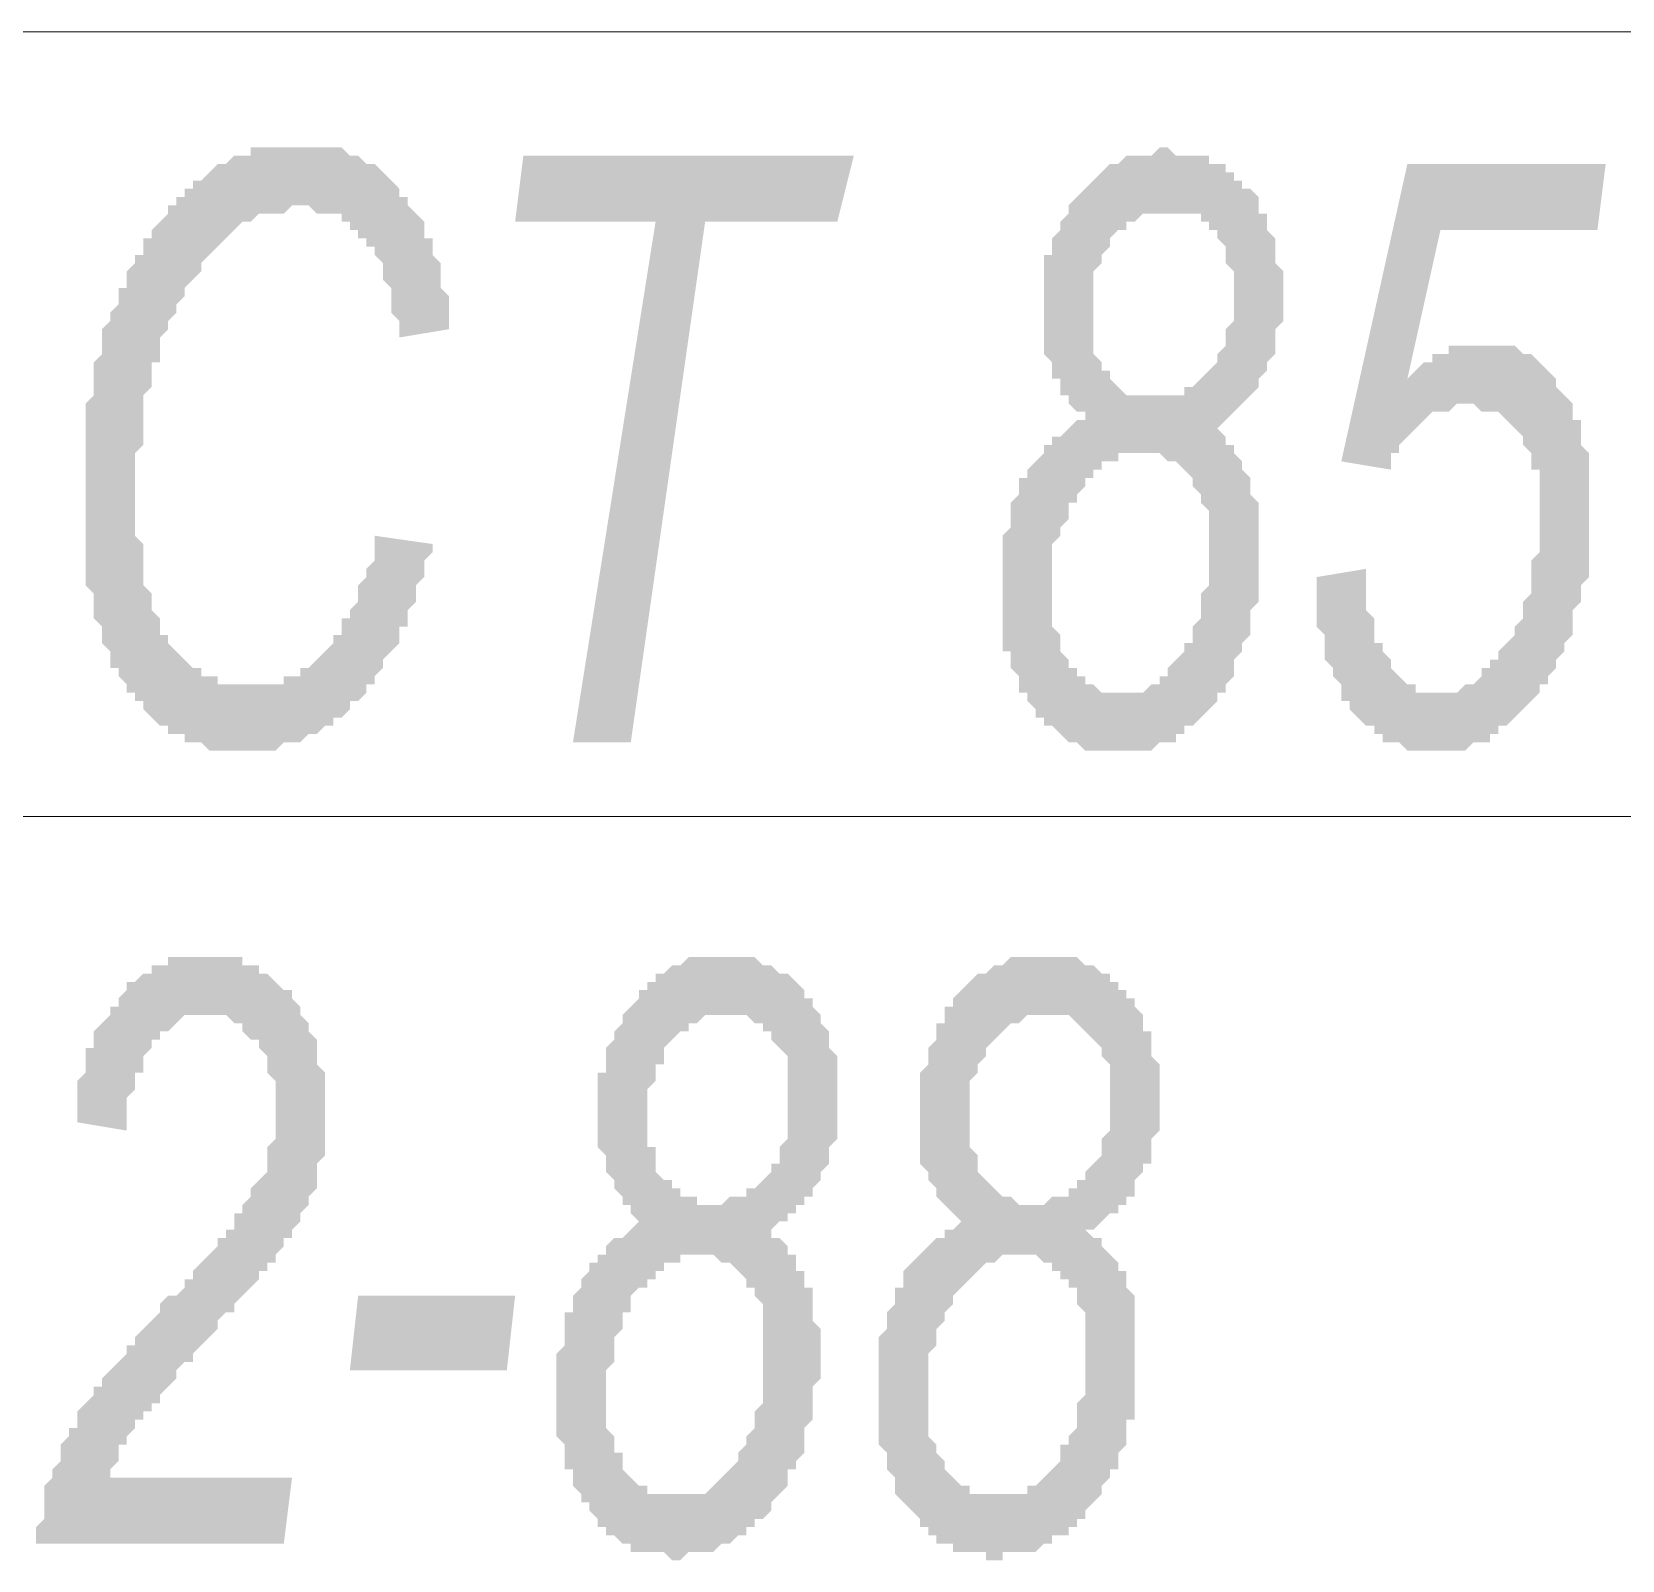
# Model space of a CAD drawing. Header units: millimetres. Extents: x 1372 to 666090, y 1285 to 31551.
# Drawn here: x 630213 to 631016, y 25130 to 25902 of the extents above; entities that cross this region are included whole.
import ezdxf

# ---------------------------------------------------------------- set-up
doc = ezdxf.new("R2010")
doc.units = ezdxf.units.MM
doc.layers.add('PDF _0', color=7, linetype='Continuous')
doc.layers.add('PDF _75-АЗ Штамп', color=7, linetype='Continuous')

msp = doc.modelspace()

# ---------------------------------------------------------------- hatches: boundary and pattern name
at = {"layer": 'PDF _75-АЗ Штамп', "transparency": 33554559}
for points in [[(630386.07, 25647.45), (630415.27, 25643.28), (630415.27, 25639.1), (630411.1, 25634.93), (630411.1, 25630.76), (630411.1, 25626.59), (630406.93, 25622.42), (630406.93, 25618.25), (630406.93, 25614.08), (630402.75, 25609.9), (630402.75, 25605.73), (630402.75, 25601.56), (630398.58, 25601.56), (630398.58, 25597.39), (630398.58, 25593.22), (630394.41, 25589.05), (630394.41, 25589.05), (630390.24, 25584.88), (630390.24, 25580.7), (630386.07, 25576.53), (630386.07, 25576.53), (630386.07, 25572.36), (630381.9, 25572.36), (630381.9, 25568.19), (630377.73, 25564.02), (630377.73, 25564.02), (630373.55, 25564.02), (630373.55, 25559.85), (630369.38, 25555.68), (630365.21, 25555.68), (630365.21, 25551.5), (630361.04, 25551.5), (630361.04, 25551.5), (630356.87, 25547.33), (630352.7, 25547.33), (630352.7, 25547.33), (630348.53, 25543.16), (630344.35, 25543.16), (630344.35, 25543.16), (630340.18, 25543.16), (630336.01, 25538.99), (630336.01, 25538.99), (630331.84, 25538.99), (630327.67, 25538.99), (630327.67, 25538.99), (630323.5, 25538.99), (630319.33, 25538.99), (630319.33, 25538.99), (630319.33, 25538.99), (630315.16, 25538.99), (630310.98, 25538.99), (630306.81, 25538.99), (630306.81, 25538.99), (630302.64, 25538.99), (630298.47, 25543.16), (630298.47, 25543.16), (630294.3, 25543.16), (630290.13, 25543.16), (630290.13, 25547.33), (630285.96, 25547.33), (630281.78, 25547.33), (630281.78, 25551.5), (630277.61, 25551.5), (630277.61, 25551.5), (630273.44, 25555.68), (630273.44, 25555.68), (630269.27, 25559.85), (630269.27, 25564.02), (630265.1, 25564.02), (630265.1, 25568.19), (630260.93, 25568.19), (630260.93, 25572.36), (630260.93, 25572.36), (630256.76, 25576.53), (630256.76, 25580.7), (630252.58, 25580.7), (630252.58, 25584.88), (630252.58, 25589.05), (630248.41, 25593.22), (630248.41, 25593.22), (630248.41, 25597.39), (630248.41, 25601.56), (630244.24, 25605.73), (630244.24, 25609.9), (630244.24, 25614.08), (630244.24, 25618.25), (630240.07, 25622.42), (630240.07, 25622.42), (630240.07, 25626.59), (630240.07, 25630.76), (630240.07, 25634.93), (630240.07, 25639.1), (630240.07, 25647.45), (630240.07, 25651.62), (630240.07, 25655.79), (630240.07, 25659.96), (630240.07, 25664.13), (630240.07, 25664.13), (630240.07, 25668.3), (630240.07, 25676.65), (630240.07, 25680.82), (630240.07, 25684.99), (630240.07, 25689.16), (630240.07, 25693.33), (630240.07, 25697.5), (630240.07, 25701.67), (630240.07, 25705.85), (630240.07, 25710.02), (630240.07, 25714.19), (630244.24, 25718.36), (630244.24, 25722.53), (630244.24, 25722.53), (630244.24, 25726.7), (630244.24, 25730.87), (630244.24, 25735.05), (630248.41, 25739.22), (630248.41, 25743.39), (630248.41, 25747.56), (630248.41, 25751.73), (630252.58, 25755.9), (630252.58, 25755.9), (630252.58, 25760.07), (630256.76, 25764.25), (630256.76, 25768.42), (630256.76, 25772.59), (630260.93, 25772.59), (630260.93, 25776.76), (630260.93, 25780.93), (630265.1, 25785.1), (630265.1, 25789.27), (630269.27, 25789.27), (630269.27, 25793.45), (630269.27, 25797.62), (630273.44, 25797.62), (630273.44, 25801.79), (630277.61, 25805.96), (630277.61, 25805.96), (630281.78, 25810.13), (630281.78, 25814.3), (630285.96, 25814.3), (630285.96, 25818.47), (630290.13, 25818.47), (630290.13, 25822.64), (630294.3, 25822.64), (630294.3, 25826.82), (630298.47, 25826.82), (630302.64, 25830.99), (630302.64, 25830.99), (630306.81, 25835.16), (630306.81, 25835.16), (630310.98, 25835.16), (630315.16, 25839.33), (630315.16, 25839.33), (630319.33, 25839.33), (630323.5, 25839.33), (630323.5, 25843.5), (630327.67, 25843.5), (630331.84, 25843.5), (630331.84, 25843.5), (630336.01, 25843.5), (630340.18, 25843.5), (630340.18, 25843.5), (630344.35, 25843.5), (630348.53, 25843.5), (630348.53, 25843.5), (630352.7, 25843.5), (630356.87, 25843.5), (630361.04, 25843.5), (630361.04, 25843.5), (630365.21, 25843.5), (630369.38, 25843.5), (630369.38, 25843.5), (630373.55, 25839.33), (630377.73, 25839.33), (630377.73, 25839.33), (630381.9, 25835.16), (630386.07, 25835.16), (630386.07, 25835.16), (630390.24, 25830.99), (630390.24, 25830.99), (630394.41, 25826.82), (630394.41, 25826.82), (630398.58, 25822.64), (630398.58, 25822.64), (630398.58, 25818.47), (630402.75, 25818.47), (630402.75, 25814.3), (630406.93, 25810.13), (630406.93, 25810.13), (630411.1, 25805.96), (630411.1, 25801.79), (630411.1, 25797.62), (630415.27, 25797.62), (630415.27, 25793.45), (630415.27, 25789.27), (630419.44, 25785.1), (630419.44, 25780.93), (630419.44, 25776.76), (630419.44, 25772.59), (630423.61, 25768.42), (630423.61, 25764.25), (630423.61, 25760.07), (630423.61, 25755.9), (630423.61, 25751.73), (630423.61, 25751.73), (630398.58, 25747.56), (630398.58, 25751.73), (630398.58, 25755.9), (630394.41, 25760.07), (630394.41, 25764.25), (630394.41, 25768.42), (630394.41, 25772.59), (630390.24, 25776.76), (630390.24, 25780.93), (630390.24, 25785.1), (630386.07, 25789.27), (630386.07, 25789.27), (630386.07, 25793.45), (630381.9, 25793.45), (630381.9, 25797.62), (630377.73, 25797.62), (630377.73, 25801.79), (630373.55, 25801.79), (630373.55, 25805.96), (630369.38, 25805.96), (630369.38, 25810.13), (630365.21, 25810.13), (630361.04, 25810.13), (630361.04, 25810.13), (630356.87, 25810.13), (630352.7, 25814.3), (630348.53, 25814.3), (630348.53, 25814.3), (630344.35, 25814.3), (630344.35, 25814.3), (630340.18, 25810.13), (630336.01, 25810.13), (630336.01, 25810.13), (630331.84, 25810.13), (630327.67, 25810.13), (630327.67, 25810.13), (630323.5, 25805.96), (630319.33, 25805.96), (630319.33, 25805.96), (630315.16, 25801.79), (630315.16, 25801.79), (630310.98, 25797.62), (630310.98, 25797.62), (630306.81, 25793.45), (630306.81, 25793.45), (630302.64, 25789.27), (630302.64, 25789.27), (630298.47, 25785.1), (630298.47, 25780.93), (630294.3, 25776.76), (630294.3, 25776.76), (630290.13, 25772.59), (630290.13, 25768.42), (630285.96, 25764.25), (630285.96, 25764.25), (630285.96, 25760.07), (630281.78, 25755.9), (630281.78, 25755.9), (630281.78, 25751.73), (630277.61, 25747.56), (630277.61, 25743.39), (630277.61, 25739.22), (630277.61, 25735.05), (630273.44, 25735.05), (630273.44, 25730.87), (630273.44, 25726.7), (630273.44, 25722.53), (630269.27, 25718.36), (630269.27, 25714.19), (630269.27, 25710.02), (630269.27, 25705.85), (630269.27, 25701.67), (630269.27, 25697.5), (630269.27, 25693.33), (630265.1, 25689.16), (630265.1, 25684.99), (630265.1, 25680.82), (630265.1, 25676.65), (630265.1, 25672.47), (630265.1, 25668.3), (630265.1, 25664.13), (630265.1, 25659.96), (630265.1, 25655.79), (630265.1, 25651.62), (630265.1, 25647.45), (630269.27, 25643.28), (630269.27, 25639.1), (630269.27, 25634.93), (630269.27, 25630.76), (630269.27, 25626.59), (630269.27, 25622.42), (630273.44, 25618.25), (630273.44, 25614.08), (630273.44, 25609.9), (630273.44, 25609.9), (630277.61, 25605.73), (630277.61, 25601.56), (630277.61, 25597.39), (630281.78, 25597.39), (630281.78, 25593.22), (630281.78, 25593.22), (630285.96, 25589.05), (630285.96, 25589.05), (630290.13, 25584.88), (630294.3, 25580.7), (630294.3, 25580.7), (630298.47, 25580.7), (630298.47, 25576.53), (630302.64, 25576.53), (630306.81, 25576.53), (630306.81, 25572.36), (630310.98, 25572.36), (630315.16, 25572.36), (630315.16, 25572.36), (630319.33, 25572.36), (630323.5, 25572.36), (630323.5, 25572.36), (630327.67, 25572.36), (630327.67, 25572.36), (630331.84, 25572.36), (630336.01, 25572.36), (630336.01, 25572.36), (630340.18, 25572.36), (630340.18, 25576.53), (630344.35, 25576.53), (630348.53, 25576.53), (630348.53, 25580.7), (630352.7, 25580.7), (630356.87, 25584.88), (630356.87, 25584.88), (630361.04, 25589.05), (630361.04, 25589.05), (630365.21, 25593.22), (630365.21, 25597.39), (630369.38, 25597.39), (630369.38, 25601.56), (630369.38, 25605.73), (630373.55, 25605.73), (630373.55, 25609.9), (630377.73, 25614.08), (630377.73, 25618.25), (630377.73, 25622.42), (630381.9, 25626.59), (630381.9, 25626.59), (630381.9, 25630.76), (630386.07, 25634.93), (630386.07, 25639.1), (630386.07, 25643.28), (630386.07, 25647.45)], [(630486.18, 25543.16), (630527.9, 25805.96), (630456.98, 25805.96), (630461.15, 25839.33), (630628.01, 25839.33), (630619.67, 25805.96), (630552.92, 25805.96), (630515.38, 25543.16)], [(630861.61, 25626.59), (630886.64, 25630.76), (630886.64, 25626.59), (630886.64, 25622.42), (630886.64, 25622.42), (630886.64, 25618.25), (630886.64, 25614.08), (630886.64, 25609.9), (630890.81, 25605.73), (630890.81, 25601.56), (630890.81, 25597.39), (630890.81, 25593.22), (630894.98, 25593.22), (630894.98, 25589.05), (630899.15, 25584.88), (630899.15, 25580.7), (630899.15, 25580.7), (630903.32, 25576.53), (630903.32, 25576.53), (630907.49, 25572.36), (630911.66, 25572.36), (630911.66, 25568.19), (630915.84, 25568.19), (630920.01, 25568.19), (630920.01, 25568.19), (630924.18, 25568.19), (630924.18, 25568.19), (630928.35, 25568.19), (630932.52, 25568.19), (630932.52, 25568.19), (630936.69, 25572.36), (630936.69, 25572.36), (630940.86, 25572.36), (630945.04, 25576.53), (630945.04, 25580.7), (630945.04, 25580.7), (630949.21, 25580.7), (630949.21, 25584.88), (630953.38, 25584.88), (630953.38, 25589.05), (630957.55, 25593.22), (630957.55, 25593.22), (630961.72, 25597.39), (630961.72, 25601.56), (630965.89, 25605.73), (630965.89, 25609.9), (630965.89, 25614.08), (630965.89, 25614.08), (630970.06, 25618.25), (630970.06, 25622.42), (630970.06, 25626.59), (630970.06, 25630.76), (630970.06, 25634.93), (630974.24, 25639.1), (630974.24, 25639.1), (630974.24, 25643.28), (630974.24, 25647.45), (630974.24, 25651.62), (630974.24, 25655.79), (630974.24, 25659.96), (630974.24, 25664.13), (630974.24, 25668.3), (630974.24, 25672.47), (630974.24, 25676.65), (630974.24, 25680.82), (630970.06, 25680.82), (630970.06, 25684.99), (630970.06, 25689.16), (630965.89, 25693.33), (630965.89, 25697.5), (630965.89, 25697.5), (630961.72, 25701.67), (630961.72, 25701.67), (630957.55, 25705.85), (630957.55, 25705.85), (630953.38, 25710.02), (630949.21, 25710.02), (630949.21, 25710.02), (630945.04, 25710.02), (630940.86, 25714.19), (630940.86, 25714.19), (630936.69, 25714.19), (630932.52, 25714.19), (630932.52, 25714.19), (630928.35, 25710.02), (630924.18, 25710.02), (630924.18, 25710.02), (630920.01, 25710.02), (630915.84, 25705.85), (630915.84, 25705.85), (630911.66, 25701.67), (630911.66, 25701.67), (630907.49, 25697.5), (630907.49, 25697.5), (630903.32, 25693.33), (630903.32, 25689.16), (630899.15, 25689.16), (630899.15, 25684.99), (630899.15, 25680.82), (630874.12, 25684.99), (630907.49, 25835.16), (631007.61, 25835.16), (631003.43, 25801.79), (630924.18, 25801.79), (630907.49, 25726.7), (630911.66, 25730.87), (630911.66, 25730.87), (630915.84, 25735.05), (630920.01, 25735.05), (630920.01, 25739.22), (630924.18, 25739.22), (630924.18, 25739.22), (630928.35, 25739.22), (630928.35, 25743.39), (630932.52, 25743.39), (630936.69, 25743.39), (630936.69, 25743.39), (630940.86, 25743.39), (630945.04, 25743.39), (630945.04, 25743.39), (630949.21, 25743.39), (630953.38, 25743.39), (630953.38, 25743.39), (630957.55, 25743.39), (630961.72, 25743.39), (630961.72, 25743.39), (630965.89, 25739.22), (630965.89, 25739.22), (630970.06, 25739.22), (630974.24, 25735.05), (630974.24, 25735.05), (630978.41, 25730.87), (630978.41, 25730.87), (630982.58, 25726.7), (630982.58, 25722.53), (630982.58, 25722.53), (630986.75, 25718.36), (630986.75, 25718.36), (630990.92, 25714.19), (630990.92, 25710.02), (630990.92, 25705.85), (630995.09, 25705.85), (630995.09, 25701.67), (630995.09, 25697.5), (630995.09, 25693.33), (630999.26, 25689.16), (630999.26, 25684.99), (630999.26, 25680.82), (630999.26, 25676.65), (630999.26, 25672.47), (630999.26, 25668.3), (630999.26, 25664.13), (630999.26, 25659.96), (630999.26, 25655.79), (630999.26, 25651.62), (630999.26, 25647.45), (630999.26, 25643.28), (630999.26, 25639.1), (630999.26, 25634.93), (630999.26, 25630.76), (630999.26, 25626.59), (630995.09, 25622.42), (630995.09, 25618.25), (630995.09, 25618.25), (630995.09, 25614.08), (630990.92, 25609.9), (630990.92, 25605.73), (630990.92, 25601.56), (630990.92, 25597.39), (630986.75, 25593.22), (630986.75, 25589.05), (630986.75, 25589.05), (630982.58, 25584.88), (630982.58, 25580.7), (630978.41, 25576.53), (630978.41, 25572.36), (630974.24, 25572.36), (630974.24, 25568.19), (630970.06, 25564.02), (630970.06, 25564.02), (630965.89, 25559.85), (630965.89, 25559.85), (630961.72, 25555.68), (630961.72, 25555.68), (630957.55, 25551.5), (630953.38, 25551.5), (630953.38, 25547.33), (630949.21, 25547.33), (630949.21, 25543.16), (630945.04, 25543.16), (630940.86, 25543.16), (630940.86, 25543.16), (630936.69, 25538.99), (630932.52, 25538.99), (630932.52, 25538.99), (630928.35, 25538.99), (630924.18, 25538.99), (630924.18, 25538.99), (630920.01, 25538.99), (630915.84, 25538.99), (630915.84, 25538.99), (630911.66, 25538.99), (630907.49, 25538.99), (630907.49, 25538.99), (630903.32, 25543.16), (630899.15, 25543.16), (630899.15, 25543.16), (630894.98, 25543.16), (630894.98, 25547.33), (630890.81, 25547.33), (630890.81, 25551.5), (630886.64, 25551.5), (630882.46, 25555.68), (630882.46, 25555.68), (630878.29, 25559.85), (630878.29, 25564.02), (630874.12, 25564.02), (630874.12, 25568.19), (630874.12, 25572.36), (630869.95, 25576.53), (630869.95, 25580.7), (630869.95, 25580.7), (630865.78, 25584.88), (630865.78, 25589.05), (630865.78, 25593.22), (630865.78, 25597.39), (630861.61, 25601.56), (630861.61, 25605.73), (630861.61, 25609.9), (630861.61, 25614.08), (630861.61, 25618.25), (630861.61, 25622.42), (630861.61, 25622.42), (630861.61, 25626.59), (630861.61, 25626.59)], [(630215.04, 25138.54), (630215.04, 25142.71), (630215.04, 25146.88), (630219.21, 25151.05), (630219.21, 25155.22), (630219.21, 25159.39), (630219.21, 25163.56), (630219.21, 25167.74), (630223.38, 25171.91), (630223.38, 25171.91), (630223.38, 25176.08), (630227.56, 25180.25), (630227.56, 25180.25), (630227.56, 25184.42), (630227.56, 25188.59), (630231.73, 25192.76), (630231.73, 25196.94), (630235.9, 25196.94), (630235.9, 25201.11), (630235.9, 25205.28), (630240.07, 25209.45), (630240.07, 25209.45), (630244.24, 25213.62), (630244.24, 25217.79), (630244.24, 25217.79), (630248.41, 25217.79), (630248.41, 25221.96), (630248.41, 25221.96), (630252.58, 25226.14), (630252.58, 25226.14), (630256.76, 25230.31), (630256.76, 25230.31), (630260.93, 25234.48), (630260.93, 25238.65), (630265.1, 25238.65), (630265.1, 25242.82), (630269.27, 25246.99), (630269.27, 25246.99), (630273.44, 25251.16), (630277.61, 25255.34), (630277.61, 25259.51), (630281.78, 25263.68), (630285.96, 25263.68), (630290.13, 25267.85), (630290.13, 25272.02), (630294.3, 25272.02), (630294.3, 25276.19), (630298.47, 25280.36), (630302.64, 25284.54), (630302.64, 25284.54), (630306.81, 25288.71), (630306.81, 25292.88), (630310.98, 25292.88), (630310.98, 25297.05), (630315.16, 25297.05), (630315.16, 25301.22), (630315.16, 25301.22), (630315.16, 25305.39), (630319.33, 25305.39), (630319.33, 25309.56), (630323.5, 25313.74), (630323.5, 25317.91), (630327.67, 25322.08), (630327.67, 25322.08), (630331.84, 25326.25), (630331.84, 25330.42), (630331.84, 25334.59), (630331.84, 25334.59), (630331.84, 25338.76), (630336.01, 25342.93), (630336.01, 25347.11), (630336.01, 25351.28), (630336.01, 25355.45), (630336.01, 25355.45), (630336.01, 25359.62), (630336.01, 25363.79), (630336.01, 25367.96), (630336.01, 25372.13), (630331.84, 25376.31), (630331.84, 25380.48), (630331.84, 25384.65), (630327.67, 25388.82), (630327.67, 25388.82), (630327.67, 25392.99), (630323.5, 25392.99), (630319.33, 25397.16), (630319.33, 25401.33), (630315.16, 25401.33), (630315.16, 25401.33), (630310.98, 25405.51), (630306.81, 25405.51), (630306.81, 25405.51), (630302.64, 25405.51), (630302.64, 25405.51), (630298.47, 25405.51), (630294.3, 25405.51), (630294.3, 25405.51), (630290.13, 25405.51), (630285.96, 25401.33), (630285.96, 25401.33), (630281.78, 25397.16), (630277.61, 25397.16), (630277.61, 25392.99), (630273.44, 25392.99), (630273.44, 25388.82), (630273.44, 25388.82), (630269.27, 25384.65), (630269.27, 25380.48), (630269.27, 25376.31), (630265.1, 25376.31), (630265.1, 25372.13), (630265.1, 25367.96), (630260.93, 25363.79), (630260.93, 25359.62), (630260.93, 25355.45), (630260.93, 25351.28), (630260.93, 25347.11), (630235.9, 25351.28), (630235.9, 25355.45), (630235.9, 25359.62), (630235.9, 25363.79), (630235.9, 25367.96), (630235.9, 25372.13), (630240.07, 25376.31), (630240.07, 25380.48), (630240.07, 25384.65), (630240.07, 25388.82), (630244.24, 25388.82), (630244.24, 25392.99), (630244.24, 25397.16), (630248.41, 25401.33), (630248.41, 25401.33), (630252.58, 25405.51), (630252.58, 25409.68), (630256.76, 25409.68), (630256.76, 25413.85), (630256.76, 25413.85), (630260.93, 25418.02), (630260.93, 25422.19), (630265.1, 25422.19), (630269.27, 25426.36), (630269.27, 25426.36), (630273.44, 25426.36), (630273.44, 25430.53), (630277.61, 25430.53), (630281.78, 25430.53), (630281.78, 25434.71), (630285.96, 25434.71), (630290.13, 25434.71), (630290.13, 25434.71), (630294.3, 25434.71), (630298.47, 25434.71), (630298.47, 25434.71), (630302.64, 25434.71), (630306.81, 25434.71), (630310.98, 25434.71), (630310.98, 25434.71), (630315.16, 25434.71), (630319.33, 25434.71), (630319.33, 25430.53), (630323.5, 25430.53), (630327.67, 25430.53), (630327.67, 25426.36), (630331.84, 25426.36), (630331.84, 25426.36), (630336.01, 25422.19), (630336.01, 25422.19), (630340.18, 25418.02), (630344.35, 25418.02), (630344.35, 25413.85), (630348.53, 25409.68), (630348.53, 25409.68), (630348.53, 25405.51), (630352.7, 25401.33), (630352.7, 25397.16), (630352.7, 25397.16), (630356.87, 25392.99), (630356.87, 25388.82), (630356.87, 25384.65), (630356.87, 25380.48), (630361.04, 25376.31), (630361.04, 25372.13), (630361.04, 25367.96), (630361.04, 25363.79), (630361.04, 25359.62), (630361.04, 25355.45), (630361.04, 25355.45), (630361.04, 25351.28), (630361.04, 25347.11), (630361.04, 25342.93), (630361.04, 25342.93), (630361.04, 25338.76), (630361.04, 25334.59), (630356.87, 25330.42), (630356.87, 25326.25), (630356.87, 25322.08), (630356.87, 25317.91), (630352.7, 25313.74), (630352.7, 25309.56), (630348.53, 25305.39), (630348.53, 25305.39), (630348.53, 25301.22), (630348.53, 25301.22), (630344.35, 25297.05), (630344.35, 25297.05), (630344.35, 25292.88), (630344.35, 25292.88), (630340.18, 25292.88), (630340.18, 25288.71), (630340.18, 25288.71), (630336.01, 25284.54), (630336.01, 25280.36), (630331.84, 25280.36), (630331.84, 25276.19), (630327.67, 25276.19), (630327.67, 25272.02), (630323.5, 25267.85), (630323.5, 25267.85), (630319.33, 25263.68), (630315.16, 25259.51), (630315.16, 25255.34), (630310.98, 25255.34), (630306.81, 25251.16), (630306.81, 25246.99), (630302.64, 25242.82), (630298.47, 25238.65), (630294.3, 25234.48), (630294.3, 25230.31), (630290.13, 25230.31), (630285.96, 25226.14), (630285.96, 25221.96), (630281.78, 25217.79), (630281.78, 25217.79), (630277.61, 25213.62), (630277.61, 25209.45), (630273.44, 25209.45), (630273.44, 25205.28), (630269.27, 25205.28), (630269.27, 25201.11), (630265.1, 25201.11), (630265.1, 25196.94), (630260.93, 25192.76), (630260.93, 25188.59), (630256.76, 25188.59), (630256.76, 25184.42), (630256.76, 25180.25), (630252.58, 25176.08), (630252.58, 25176.08), (630252.58, 25171.91), (630344.35, 25171.91), (630340.18, 25138.54)]]:
    msp.add_hatch(color=256, dxfattribs=at).paths.add_polyline_path(points)
h = msp.add_hatch(color=256, dxfattribs=at)
h.paths.add_polyline_path([(630744.81, 25705.85), (630744.81, 25710.02), (630740.64, 25710.02), (630736.47, 25714.19), (630736.47, 25718.36), (630732.29, 25718.36), (630732.29, 25722.53), (630732.29, 25726.7), (630728.12, 25726.7), (630728.12, 25730.87), (630728.12, 25735.05), (630723.95, 25739.22), (630723.95, 25739.22), (630723.95, 25743.39), (630723.95, 25747.56), (630723.95, 25751.73), (630723.95, 25755.9), (630723.95, 25760.07), (630723.95, 25764.25), (630723.95, 25768.42), (630723.95, 25772.59), (630723.95, 25776.76), (630723.95, 25780.93), (630723.95, 25785.1), (630723.95, 25789.27), (630728.12, 25789.27), (630728.12, 25793.45), (630728.12, 25797.62), (630732.29, 25801.79), (630732.29, 25805.96), (630736.47, 25810.13), (630736.47, 25810.13), (630736.47, 25814.3), (630740.64, 25818.47), (630740.64, 25818.47), (630744.81, 25822.64), (630744.81, 25822.64), (630748.98, 25826.82), (630748.98, 25826.82), (630753.15, 25830.99), (630753.15, 25830.99), (630757.32, 25835.16), (630761.49, 25835.16), (630761.49, 25835.16), (630765.67, 25839.33), (630769.84, 25839.33), (630769.84, 25839.33), (630774.01, 25839.33), (630778.18, 25839.33), (630778.18, 25839.33), (630782.35, 25843.5), (630786.52, 25843.5), (630786.52, 25843.5), (630790.69, 25839.33), (630794.87, 25839.33), (630799.04, 25839.33), (630799.04, 25839.33), (630803.21, 25839.33), (630807.38, 25839.33), (630807.38, 25835.16), (630811.55, 25835.16), (630815.72, 25835.16), (630815.72, 25830.99), (630819.89, 25830.99), (630819.89, 25826.82), (630824.06, 25826.82), (630824.06, 25822.64), (630828.24, 25822.64), (630828.24, 25822.64), (630832.41, 25818.47), (630832.41, 25814.3), (630832.41, 25810.13), (630836.58, 25810.13), (630836.58, 25805.96), (630836.58, 25801.79), (630840.75, 25797.62), (630840.75, 25793.45), (630840.75, 25789.27), (630840.75, 25785.1), (630844.92, 25780.93), (630844.92, 25780.93), (630844.92, 25776.76), (630844.92, 25772.59), (630844.92, 25768.42), (630844.92, 25764.25), (630844.92, 25760.07), (630844.92, 25755.9), (630840.75, 25751.73), (630840.75, 25747.56), (630840.75, 25743.39), (630840.75, 25743.39), (630840.75, 25739.22), (630836.58, 25735.05), (630836.58, 25730.87), (630836.58, 25730.87), (630832.41, 25726.7), (630832.41, 25722.53), (630832.41, 25722.53), (630828.24, 25718.36), (630828.24, 25718.36), (630824.06, 25714.19), (630819.89, 25710.02), (630819.89, 25710.02), (630815.72, 25705.85), (630815.72, 25705.85), (630811.55, 25701.67), (630807.38, 25701.67), (630811.55, 25701.67), (630815.72, 25697.5), (630815.72, 25693.33), (630819.89, 25693.33), (630819.89, 25689.16), (630824.06, 25684.99), (630824.06, 25684.99), (630824.06, 25680.82), (630828.24, 25676.65), (630828.24, 25676.65), (630828.24, 25672.47), (630828.24, 25668.3), (630832.41, 25664.13), (630832.41, 25659.96), (630832.41, 25655.79), (630832.41, 25651.62), (630832.41, 25647.45), (630832.41, 25643.28), (630832.41, 25639.1), (630832.41, 25634.93), (630832.41, 25630.76), (630832.41, 25626.59), (630832.41, 25622.42), (630832.41, 25618.25), (630832.41, 25618.25), (630832.41, 25614.08), (630828.24, 25609.9), (630828.24, 25605.73), (630828.24, 25601.56), (630828.24, 25597.39), (630824.06, 25593.22), (630824.06, 25589.05), (630824.06, 25589.05), (630819.89, 25584.88), (630819.89, 25580.7), (630819.89, 25576.53), (630815.72, 25572.36), (630815.72, 25568.19), (630815.72, 25568.19), (630811.55, 25568.19), (630811.55, 25564.02), (630807.38, 25559.85), (630807.38, 25559.85), (630803.21, 25555.68), (630803.21, 25555.68), (630799.04, 25551.5), (630794.87, 25551.5), (630794.87, 25547.33), (630790.69, 25547.33), (630790.69, 25543.16), (630786.52, 25543.16), (630782.35, 25543.16), (630782.35, 25543.16), (630778.18, 25538.99), (630774.01, 25538.99), (630774.01, 25538.99), (630769.84, 25538.99), (630765.67, 25538.99), (630765.67, 25538.99), (630761.49, 25538.99), (630757.32, 25538.99), (630753.15, 25538.99), (630753.15, 25538.99), (630748.98, 25538.99), (630744.81, 25538.99), (630744.81, 25538.99), (630740.64, 25543.16), (630736.47, 25543.16), (630736.47, 25543.16), (630732.29, 25547.33), (630732.29, 25547.33), (630728.12, 25551.5), (630723.95, 25551.5), (630723.95, 25555.68), (630719.78, 25555.68), (630719.78, 25559.85), (630719.78, 25559.85), (630715.61, 25564.02), (630715.61, 25568.19), (630711.44, 25568.19), (630711.44, 25572.36), (630711.44, 25576.53), (630707.27, 25580.7), (630707.27, 25584.88), (630707.27, 25589.05), (630703.09, 25589.05), (630703.09, 25593.22), (630703.09, 25597.39), (630703.09, 25601.56), (630703.09, 25605.73), (630703.09, 25609.9), (630703.09, 25614.08), (630703.09, 25618.25), (630703.09, 25622.42), (630703.09, 25626.59), (630703.09, 25630.76), (630703.09, 25634.93), (630703.09, 25639.1), (630703.09, 25643.28), (630703.09, 25647.45), (630707.27, 25651.62), (630707.27, 25655.79), (630707.27, 25659.96), (630707.27, 25664.13), (630711.44, 25668.3), (630711.44, 25668.3), (630711.44, 25672.47), (630711.44, 25676.65), (630715.61, 25676.65), (630715.61, 25680.82), (630719.78, 25684.99), (630719.78, 25684.99), (630723.95, 25689.16), (630723.95, 25693.33), (630728.12, 25693.33), (630728.12, 25697.5), (630732.29, 25697.5), (630736.47, 25701.67), (630736.47, 25701.67), (630740.64, 25705.85), (630744.81, 25705.85), (630744.81, 25705.85)], flags=0)
h.paths.add_polyline_path([(630748.98, 25760.07), (630748.98, 25755.9), (630748.98, 25751.73), (630748.98, 25747.56), (630748.98, 25743.39), (630748.98, 25739.22), (630753.15, 25735.05), (630753.15, 25730.87), (630757.32, 25730.87), (630757.32, 25726.7), (630757.32, 25726.7), (630761.49, 25722.53), (630761.49, 25722.53), (630765.67, 25718.36), (630765.67, 25718.36), (630769.84, 25718.36), (630774.01, 25718.36), (630778.18, 25718.36), (630778.18, 25718.36), (630778.18, 25718.36), (630782.35, 25718.36), (630786.52, 25718.36), (630790.69, 25718.36), (630790.69, 25718.36), (630794.87, 25718.36), (630794.87, 25722.53), (630799.04, 25722.53), (630803.21, 25726.7), (630803.21, 25726.7), (630807.38, 25730.87), (630807.38, 25730.87), (630807.38, 25730.87), (630811.55, 25735.05), (630811.55, 25739.22), (630815.72, 25743.39), (630815.72, 25743.39), (630815.72, 25747.56), (630815.72, 25751.73), (630819.89, 25755.9), (630819.89, 25760.07), (630819.89, 25764.25), (630819.89, 25768.42), (630819.89, 25768.42), (630819.89, 25772.59), (630819.89, 25776.76), (630819.89, 25780.93), (630815.72, 25785.1), (630815.72, 25789.27), (630815.72, 25793.45), (630811.55, 25797.62), (630811.55, 25797.62), (630811.55, 25801.79), (630807.38, 25801.79), (630807.38, 25805.96), (630803.21, 25805.96), (630803.21, 25810.13), (630799.04, 25810.13), (630794.87, 25810.13), (630794.87, 25810.13), (630790.69, 25810.13), (630786.52, 25810.13), (630786.52, 25810.13), (630782.35, 25810.13), (630782.35, 25810.13), (630778.18, 25810.13), (630774.01, 25810.13), (630774.01, 25810.13), (630769.84, 25805.96), (630765.67, 25805.96), (630765.67, 25805.96), (630765.67, 25801.79), (630761.49, 25801.79), (630757.32, 25797.62), (630757.32, 25793.45), (630757.32, 25793.45), (630753.15, 25789.27), (630753.15, 25785.1), (630753.15, 25785.1), (630748.98, 25780.93), (630748.98, 25776.76), (630748.98, 25772.59), (630748.98, 25768.42), (630748.98, 25764.25), (630748.98, 25760.07), (630748.98, 25760.07)], flags=0)
h.paths.add_polyline_path([(630728.12, 25614.08), (630728.12, 25609.9), (630728.12, 25605.73), (630728.12, 25605.73), (630728.12, 25601.56), (630732.29, 25597.39), (630732.29, 25593.22), (630732.29, 25593.22), (630732.29, 25589.05), (630736.47, 25584.88), (630736.47, 25580.7), (630740.64, 25580.7), (630740.64, 25576.53), (630744.81, 25576.53), (630744.81, 25572.36), (630744.81, 25572.36), (630748.98, 25572.36), (630753.15, 25568.19), (630753.15, 25568.19), (630757.32, 25568.19), (630761.49, 25568.19), (630765.67, 25568.19), (630765.67, 25568.19), (630765.67, 25568.19), (630769.84, 25568.19), (630774.01, 25568.19), (630774.01, 25568.19), (630778.18, 25572.36), (630778.18, 25572.36), (630782.35, 25572.36), (630782.35, 25576.53), (630786.52, 25576.53), (630786.52, 25580.7), (630790.69, 25584.88), (630790.69, 25584.88), (630794.87, 25589.05), (630794.87, 25593.22), (630799.04, 25593.22), (630799.04, 25597.39), (630799.04, 25601.56), (630803.21, 25605.73), (630803.21, 25609.9), (630803.21, 25614.08), (630803.21, 25618.25), (630807.38, 25622.42), (630807.38, 25626.59), (630807.38, 25630.76), (630807.38, 25634.93), (630807.38, 25639.1), (630807.38, 25643.28), (630807.38, 25643.28), (630807.38, 25647.45), (630807.38, 25651.62), (630807.38, 25655.79), (630807.38, 25659.96), (630803.21, 25664.13), (630803.21, 25664.13), (630803.21, 25668.3), (630799.04, 25672.47), (630799.04, 25676.65), (630799.04, 25676.65), (630794.87, 25680.82), (630794.87, 25680.82), (630790.69, 25684.99), (630790.69, 25684.99), (630786.52, 25684.99), (630782.35, 25689.16), (630782.35, 25689.16), (630778.18, 25689.16), (630774.01, 25689.16), (630774.01, 25689.16), (630769.84, 25689.16), (630769.84, 25689.16), (630765.67, 25689.16), (630761.49, 25689.16), (630761.49, 25684.99), (630757.32, 25684.99), (630753.15, 25684.99), (630753.15, 25680.82), (630748.98, 25680.82), (630748.98, 25676.65), (630744.81, 25676.65), (630744.81, 25672.47), (630740.64, 25668.3), (630740.64, 25668.3), (630740.64, 25664.13), (630736.47, 25664.13), (630736.47, 25659.96), (630736.47, 25655.79), (630732.29, 25651.62), (630732.29, 25651.62), (630732.29, 25647.45), (630728.12, 25643.28), (630728.12, 25639.1), (630728.12, 25634.93), (630728.12, 25630.76), (630728.12, 25626.59), (630728.12, 25622.42), (630728.12, 25618.25), (630728.12, 25614.08)], flags=0)
h = msp.add_hatch(color=256, dxfattribs=at)
h.paths.add_polyline_path([(630523.72, 25301.22), (630519.55, 25301.22), (630515.38, 25305.39), (630515.38, 25309.56), (630511.21, 25309.56), (630511.21, 25313.74), (630507.04, 25317.91), (630507.04, 25317.91), (630507.04, 25322.08), (630502.87, 25326.25), (630502.87, 25326.25), (630502.87, 25330.42), (630502.87, 25334.59), (630498.7, 25338.76), (630498.7, 25342.93), (630498.7, 25347.11), (630498.7, 25351.28), (630498.7, 25355.45), (630498.7, 25359.62), (630498.7, 25363.79), (630498.7, 25367.96), (630498.7, 25372.13), (630498.7, 25376.31), (630502.87, 25376.31), (630502.87, 25380.48), (630502.87, 25384.65), (630502.87, 25388.82), (630507.04, 25392.99), (630507.04, 25397.16), (630511.21, 25401.33), (630511.21, 25401.33), (630511.21, 25405.51), (630515.38, 25409.68), (630515.38, 25409.68), (630519.55, 25413.85), (630519.55, 25418.02), (630523.72, 25418.02), (630523.72, 25422.19), (630527.9, 25422.19), (630527.9, 25426.36), (630532.07, 25426.36), (630532.07, 25426.36), (630536.24, 25430.53), (630540.41, 25430.53), (630540.41, 25430.53), (630544.58, 25434.71), (630548.75, 25434.71), (630548.75, 25434.71), (630552.92, 25434.71), (630557.1, 25434.71), (630557.1, 25434.71), (630561.27, 25434.71), (630565.44, 25434.71), (630569.61, 25434.71), (630569.61, 25434.71), (630573.78, 25434.71), (630577.95, 25434.71), (630577.95, 25434.71), (630582.12, 25430.53), (630586.3, 25430.53), (630586.3, 25430.53), (630590.47, 25426.36), (630594.64, 25426.36), (630594.64, 25426.36), (630598.81, 25422.19), (630598.81, 25422.19), (630602.98, 25418.02), (630602.98, 25418.02), (630602.98, 25413.85), (630607.15, 25413.85), (630607.15, 25409.68), (630611.32, 25405.51), (630611.32, 25401.33), (630615.5, 25397.16), (630615.5, 25397.16), (630615.5, 25392.99), (630615.5, 25388.82), (630619.67, 25384.65), (630619.67, 25380.48), (630619.67, 25376.31), (630619.67, 25372.13), (630619.67, 25367.96), (630619.67, 25363.79), (630619.67, 25363.79), (630619.67, 25359.62), (630619.67, 25355.45), (630619.67, 25351.28), (630619.67, 25347.11), (630619.67, 25342.93), (630615.5, 25338.76), (630615.5, 25334.59), (630615.5, 25330.42), (630615.5, 25330.42), (630611.32, 25326.25), (630611.32, 25326.25), (630611.32, 25322.08), (630607.15, 25317.91), (630607.15, 25313.74), (630602.98, 25313.74), (630602.98, 25309.56), (630598.81, 25309.56), (630598.81, 25305.39), (630594.64, 25305.39), (630594.64, 25301.22), (630590.47, 25301.22), (630586.3, 25297.05), (630586.3, 25297.05), (630586.3, 25292.88), (630590.47, 25292.88), (630594.64, 25288.71), (630594.64, 25284.54), (630598.81, 25284.54), (630598.81, 25280.36), (630598.81, 25276.19), (630602.98, 25276.19), (630602.98, 25272.02), (630602.98, 25267.85), (630607.15, 25267.85), (630607.15, 25263.68), (630607.15, 25259.51), (630607.15, 25255.34), (630607.15, 25251.16), (630611.32, 25246.99), (630611.32, 25242.82), (630611.32, 25238.65), (630611.32, 25234.48), (630611.32, 25230.31), (630611.32, 25226.14), (630611.32, 25221.96), (630607.15, 25217.79), (630607.15, 25213.62), (630607.15, 25209.45), (630607.15, 25205.28), (630607.15, 25201.11), (630607.15, 25201.11), (630602.98, 25196.94), (630602.98, 25192.76), (630602.98, 25188.59), (630602.98, 25184.42), (630598.81, 25180.25), (630598.81, 25176.08), (630594.64, 25176.08), (630594.64, 25171.91), (630594.64, 25167.74), (630590.47, 25163.56), (630590.47, 25163.56), (630586.3, 25159.39), (630586.3, 25159.39), (630586.3, 25155.22), (630582.12, 25151.05), (630577.95, 25151.05), (630577.95, 25146.88), (630573.78, 25146.88), (630573.78, 25142.71), (630569.61, 25142.71), (630569.61, 25142.71), (630565.44, 25138.54), (630561.27, 25138.54), (630561.27, 25138.54), (630557.1, 25134.37), (630557.1, 25134.37), (630552.92, 25134.37), (630548.75, 25134.37), (630544.58, 25134.37), (630544.58, 25134.37), (630540.41, 25130.19), (630536.24, 25130.19), (630536.24, 25130.19), (630532.07, 25134.37), (630527.9, 25134.37), (630523.72, 25134.37), (630523.72, 25134.37), (630519.55, 25134.37), (630515.38, 25134.37), (630515.38, 25138.54), (630511.21, 25138.54), (630511.21, 25138.54), (630507.04, 25142.71), (630502.87, 25142.71), (630502.87, 25146.88), (630498.7, 25146.88), (630498.7, 25151.05), (630494.53, 25155.22), (630494.53, 25155.22), (630494.53, 25159.39), (630490.35, 25159.39), (630490.35, 25163.56), (630486.18, 25167.74), (630486.18, 25171.91), (630486.18, 25176.08), (630482.01, 25176.08), (630482.01, 25180.25), (630482.01, 25184.42), (630482.01, 25188.59), (630477.84, 25192.76), (630477.84, 25196.94), (630477.84, 25201.11), (630477.84, 25205.28), (630477.84, 25209.45), (630477.84, 25213.62), (630477.84, 25217.79), (630477.84, 25221.96), (630477.84, 25226.14), (630477.84, 25230.31), (630477.84, 25234.48), (630482.01, 25238.65), (630482.01, 25242.82), (630482.01, 25246.99), (630482.01, 25251.16), (630482.01, 25255.34), (630486.18, 25255.34), (630486.18, 25259.51), (630486.18, 25263.68), (630490.35, 25267.85), (630490.35, 25267.85), (630490.35, 25272.02), (630494.53, 25276.19), (630494.53, 25280.36), (630498.7, 25280.36), (630498.7, 25284.54), (630502.87, 25284.54), (630502.87, 25288.71), (630507.04, 25292.88), (630507.04, 25292.88), (630511.21, 25292.88), (630515.38, 25297.05), (630515.38, 25297.05), (630519.55, 25301.22), (630523.72, 25301.22)], flags=0)
h.paths.add_polyline_path([(630523.72, 25351.28), (630523.72, 25347.11), (630523.72, 25342.93), (630523.72, 25338.76), (630527.9, 25338.76), (630527.9, 25334.59), (630527.9, 25330.42), (630527.9, 25326.25), (630532.07, 25322.08), (630532.07, 25322.08), (630536.24, 25322.08), (630536.24, 25317.91), (630540.41, 25317.91), (630540.41, 25313.74), (630544.58, 25313.74), (630548.75, 25313.74), (630548.75, 25309.56), (630552.92, 25309.56), (630557.1, 25309.56), (630557.1, 25309.56), (630561.27, 25309.56), (630561.27, 25309.56), (630565.44, 25313.74), (630569.61, 25313.74), (630569.61, 25313.74), (630573.78, 25313.74), (630573.78, 25317.91), (630577.95, 25317.91), (630582.12, 25322.08), (630582.12, 25322.08), (630586.3, 25326.25), (630586.3, 25326.25), (630586.3, 25330.42), (630590.47, 25330.42), (630590.47, 25334.59), (630590.47, 25338.76), (630594.64, 25342.93), (630594.64, 25347.11), (630594.64, 25351.28), (630594.64, 25355.45), (630594.64, 25359.62), (630594.64, 25363.79), (630594.64, 25363.79), (630594.64, 25367.96), (630594.64, 25372.13), (630594.64, 25376.31), (630594.64, 25380.48), (630594.64, 25384.65), (630590.47, 25388.82), (630590.47, 25388.82), (630586.3, 25392.99), (630586.3, 25392.99), (630586.3, 25397.16), (630582.12, 25397.16), (630582.12, 25401.33), (630577.95, 25401.33), (630573.78, 25405.51), (630573.78, 25405.51), (630569.61, 25405.51), (630565.44, 25405.51), (630565.44, 25405.51), (630565.44, 25405.51), (630561.27, 25405.51), (630557.1, 25405.51), (630552.92, 25405.51), (630552.92, 25405.51), (630548.75, 25401.33), (630544.58, 25401.33), (630544.58, 25401.33), (630544.58, 25397.16), (630540.41, 25397.16), (630536.24, 25392.99), (630536.24, 25392.99), (630532.07, 25388.82), (630532.07, 25384.65), (630532.07, 25380.48), (630527.9, 25380.48), (630527.9, 25380.48), (630527.9, 25376.31), (630527.9, 25372.13), (630523.72, 25367.96), (630523.72, 25363.79), (630523.72, 25359.62), (630523.72, 25355.45), (630523.72, 25351.28)], flags=0)
h.paths.add_polyline_path([(630502.87, 25209.45), (630502.87, 25205.28), (630502.87, 25201.11), (630502.87, 25196.94), (630507.04, 25192.76), (630507.04, 25188.59), (630507.04, 25184.42), (630507.04, 25184.42), (630511.21, 25184.42), (630511.21, 25180.25), (630511.21, 25176.08), (630515.38, 25171.91), (630515.38, 25171.91), (630519.55, 25167.74), (630519.55, 25167.74), (630523.72, 25167.74), (630523.72, 25163.56), (630527.9, 25163.56), (630532.07, 25163.56), (630532.07, 25163.56), (630536.24, 25163.56), (630540.41, 25163.56), (630540.41, 25163.56), (630544.58, 25163.56), (630544.58, 25163.56), (630548.75, 25163.56), (630552.92, 25163.56), (630552.92, 25163.56), (630557.1, 25167.74), (630557.1, 25167.74), (630561.27, 25171.91), (630561.27, 25171.91), (630565.44, 25176.08), (630565.44, 25176.08), (630569.61, 25180.25), (630569.61, 25184.42), (630573.78, 25188.59), (630573.78, 25188.59), (630573.78, 25192.76), (630577.95, 25196.94), (630577.95, 25201.11), (630577.95, 25205.28), (630582.12, 25209.45), (630582.12, 25213.62), (630582.12, 25213.62), (630582.12, 25217.79), (630582.12, 25221.96), (630582.12, 25226.14), (630582.12, 25230.31), (630582.12, 25234.48), (630582.12, 25238.65), (630582.12, 25242.82), (630582.12, 25246.99), (630582.12, 25251.16), (630582.12, 25251.16), (630582.12, 25255.34), (630582.12, 25259.51), (630577.95, 25263.68), (630577.95, 25267.85), (630573.78, 25267.85), (630573.78, 25272.02), (630573.78, 25272.02), (630569.61, 25276.19), (630569.61, 25276.19), (630565.44, 25280.36), (630561.27, 25280.36), (630561.27, 25280.36), (630557.1, 25284.54), (630552.92, 25284.54), (630552.92, 25284.54), (630548.75, 25284.54), (630548.75, 25284.54), (630544.58, 25284.54), (630540.41, 25284.54), (630540.41, 25280.36), (630536.24, 25280.36), (630532.07, 25280.36), (630532.07, 25276.19), (630527.9, 25276.19), (630527.9, 25272.02), (630523.72, 25272.02), (630523.72, 25267.85), (630519.55, 25267.85), (630515.38, 25263.68), (630515.38, 25263.68), (630515.38, 25259.51), (630515.38, 25255.34), (630511.21, 25255.34), (630511.21, 25251.16), (630511.21, 25246.99), (630507.04, 25242.82), (630507.04, 25238.65), (630507.04, 25238.65), (630507.04, 25234.48), (630507.04, 25230.31), (630502.87, 25226.14), (630502.87, 25221.96), (630502.87, 25217.79), (630502.87, 25213.62), (630502.87, 25209.45)], flags=0)
h = msp.add_hatch(color=256, dxfattribs=at)
h.paths.add_polyline_path([(630682.24, 25301.22), (630682.24, 25301.22), (630678.07, 25305.39), (630673.89, 25309.56), (630673.89, 25309.56), (630669.72, 25313.74), (630669.72, 25317.91), (630669.72, 25317.91), (630665.55, 25322.08), (630665.55, 25326.25), (630665.55, 25326.25), (630661.38, 25330.42), (630661.38, 25334.59), (630661.38, 25338.76), (630661.38, 25342.93), (630661.38, 25347.11), (630661.38, 25351.28), (630661.38, 25355.45), (630661.38, 25359.62), (630661.38, 25363.79), (630661.38, 25367.96), (630661.38, 25372.13), (630661.38, 25376.31), (630661.38, 25376.31), (630665.55, 25380.48), (630665.55, 25384.65), (630665.55, 25388.82), (630669.72, 25392.99), (630669.72, 25397.16), (630669.72, 25401.33), (630673.89, 25401.33), (630673.89, 25405.51), (630673.89, 25409.68), (630678.07, 25409.68), (630678.07, 25413.85), (630682.24, 25418.02), (630682.24, 25418.02), (630686.41, 25422.19), (630686.41, 25422.19), (630690.58, 25426.36), (630694.75, 25426.36), (630694.75, 25426.36), (630698.92, 25430.53), (630698.92, 25430.53), (630703.09, 25430.53), (630707.27, 25434.71), (630707.27, 25434.71), (630711.44, 25434.71), (630715.61, 25434.71), (630715.61, 25434.71), (630719.78, 25434.71), (630723.95, 25434.71), (630728.12, 25434.71), (630728.12, 25434.71), (630732.29, 25434.71), (630736.47, 25434.71), (630740.64, 25434.71), (630740.64, 25434.71), (630744.81, 25430.53), (630748.98, 25430.53), (630748.98, 25430.53), (630753.15, 25426.36), (630753.15, 25426.36), (630757.32, 25426.36), (630757.32, 25422.19), (630761.49, 25422.19), (630761.49, 25418.02), (630765.67, 25418.02), (630765.67, 25413.85), (630769.84, 25413.85), (630769.84, 25409.68), (630774.01, 25405.51), (630774.01, 25401.33), (630774.01, 25397.16), (630778.18, 25397.16), (630778.18, 25392.99), (630778.18, 25388.82), (630778.18, 25384.65), (630782.35, 25380.48), (630782.35, 25376.31), (630782.35, 25372.13), (630782.35, 25367.96), (630782.35, 25363.79), (630782.35, 25363.79), (630782.35, 25359.62), (630782.35, 25355.45), (630782.35, 25351.28), (630782.35, 25347.11), (630778.18, 25342.93), (630778.18, 25338.76), (630778.18, 25334.59), (630778.18, 25330.42), (630774.01, 25330.42), (630774.01, 25326.25), (630774.01, 25326.25), (630769.84, 25322.08), (630769.84, 25317.91), (630769.84, 25313.74), (630765.67, 25313.74), (630765.67, 25309.56), (630761.49, 25309.56), (630761.49, 25305.39), (630757.32, 25305.39), (630753.15, 25301.22), (630753.15, 25301.22), (630748.98, 25297.05), (630744.81, 25297.05), (630748.98, 25292.88), (630753.15, 25292.88), (630753.15, 25288.71), (630757.32, 25284.54), (630757.32, 25284.54), (630761.49, 25280.36), (630761.49, 25276.19), (630765.67, 25276.19), (630765.67, 25272.02), (630765.67, 25267.85), (630765.67, 25267.85), (630769.84, 25263.68), (630769.84, 25259.51), (630769.84, 25255.34), (630769.84, 25251.16), (630769.84, 25246.99), (630769.84, 25242.82), (630769.84, 25238.65), (630769.84, 25234.48), (630769.84, 25230.31), (630769.84, 25226.14), (630769.84, 25221.96), (630769.84, 25217.79), (630769.84, 25213.62), (630769.84, 25209.45), (630769.84, 25205.28), (630769.84, 25201.11), (630765.67, 25201.11), (630765.67, 25196.94), (630765.67, 25192.76), (630765.67, 25188.59), (630761.49, 25184.42), (630761.49, 25180.25), (630761.49, 25176.08), (630757.32, 25176.08), (630757.32, 25171.91), (630753.15, 25167.74), (630753.15, 25163.56), (630753.15, 25163.56), (630748.98, 25159.39), (630748.98, 25159.39), (630744.81, 25155.22), (630744.81, 25151.05), (630740.64, 25151.05), (630740.64, 25146.88), (630736.47, 25146.88), (630736.47, 25142.71), (630732.29, 25142.71), (630728.12, 25142.71), (630728.12, 25138.54), (630723.95, 25138.54), (630723.95, 25138.54), (630719.78, 25134.37), (630715.61, 25134.37), (630715.61, 25134.37), (630711.44, 25134.37), (630707.27, 25134.37), (630703.09, 25134.37), (630703.09, 25130.19), (630698.92, 25130.19), (630694.75, 25130.19), (630694.75, 25134.37), (630690.58, 25134.37), (630686.41, 25134.37), (630682.24, 25134.37), (630682.24, 25134.37), (630678.07, 25134.37), (630678.07, 25138.54), (630673.89, 25138.54), (630669.72, 25138.54), (630669.72, 25142.71), (630665.55, 25142.71), (630665.55, 25146.88), (630661.38, 25146.88), (630661.38, 25151.05), (630657.21, 25155.22), (630657.21, 25155.22), (630653.04, 25159.39), (630653.04, 25159.39), (630648.87, 25163.56), (630648.87, 25167.74), (630648.87, 25171.91), (630644.7, 25176.08), (630644.7, 25176.08), (630644.7, 25180.25), (630644.7, 25184.42), (630640.52, 25188.59), (630640.52, 25192.76), (630640.52, 25196.94), (630640.52, 25201.11), (630640.52, 25205.28), (630640.52, 25209.45), (630640.52, 25213.62), (630640.52, 25217.79), (630640.52, 25221.96), (630640.52, 25226.14), (630640.52, 25230.31), (630640.52, 25234.48), (630640.52, 25238.65), (630640.52, 25242.82), (630644.7, 25246.99), (630644.7, 25251.16), (630644.7, 25255.34), (630644.7, 25255.34), (630648.87, 25259.51), (630648.87, 25263.68), (630648.87, 25267.85), (630653.04, 25267.85), (630653.04, 25272.02), (630653.04, 25276.19), (630657.21, 25280.36), (630657.21, 25280.36), (630661.38, 25284.54), (630661.38, 25284.54), (630665.55, 25288.71), (630669.72, 25292.88), (630669.72, 25292.88), (630673.89, 25292.88), (630673.89, 25297.05), (630678.07, 25297.05), (630682.24, 25301.22), (630682.24, 25301.22)], flags=0)
h.paths.add_polyline_path([(630686.41, 25351.28), (630686.41, 25347.11), (630686.41, 25342.93), (630686.41, 25338.76), (630686.41, 25338.76), (630690.58, 25334.59), (630690.58, 25330.42), (630690.58, 25326.25), (630694.75, 25322.08), (630694.75, 25322.08), (630694.75, 25322.08), (630698.92, 25317.91), (630698.92, 25317.91), (630703.09, 25313.74), (630707.27, 25313.74), (630707.27, 25313.74), (630711.44, 25309.56), (630715.61, 25309.56), (630715.61, 25309.56), (630715.61, 25309.56), (630719.78, 25309.56), (630723.95, 25309.56), (630728.12, 25313.74), (630728.12, 25313.74), (630732.29, 25313.74), (630736.47, 25313.74), (630736.47, 25317.91), (630740.64, 25317.91), (630740.64, 25322.08), (630744.81, 25322.08), (630744.81, 25326.25), (630744.81, 25326.25), (630748.98, 25330.42), (630748.98, 25330.42), (630753.15, 25334.59), (630753.15, 25338.76), (630753.15, 25342.93), (630757.32, 25347.11), (630757.32, 25351.28), (630757.32, 25355.45), (630757.32, 25359.62), (630757.32, 25363.79), (630757.32, 25363.79), (630757.32, 25367.96), (630757.32, 25372.13), (630757.32, 25376.31), (630757.32, 25380.48), (630753.15, 25384.65), (630753.15, 25388.82), (630753.15, 25388.82), (630748.98, 25392.99), (630748.98, 25392.99), (630744.81, 25397.16), (630744.81, 25397.16), (630740.64, 25401.33), (630740.64, 25401.33), (630736.47, 25405.51), (630736.47, 25405.51), (630732.29, 25405.51), (630728.12, 25405.51), (630723.95, 25405.51), (630723.95, 25405.51), (630723.95, 25405.51), (630719.78, 25405.51), (630715.61, 25405.51), (630715.61, 25405.51), (630711.44, 25401.33), (630707.27, 25401.33), (630707.27, 25401.33), (630703.09, 25397.16), (630703.09, 25397.16), (630698.92, 25392.99), (630698.92, 25392.99), (630694.75, 25388.82), (630694.75, 25384.65), (630690.58, 25380.48), (630690.58, 25380.48), (630690.58, 25380.48), (630690.58, 25376.31), (630686.41, 25372.13), (630686.41, 25367.96), (630686.41, 25363.79), (630686.41, 25359.62), (630686.41, 25355.45), (630686.41, 25351.28)], flags=0)
h.paths.add_polyline_path([(630665.55, 25209.45), (630665.55, 25205.28), (630665.55, 25201.11), (630665.55, 25196.94), (630665.55, 25192.76), (630669.72, 25188.59), (630669.72, 25184.42), (630669.72, 25184.42), (630669.72, 25184.42), (630673.89, 25180.25), (630673.89, 25176.08), (630678.07, 25171.91), (630678.07, 25171.91), (630682.24, 25167.74), (630682.24, 25167.74), (630686.41, 25167.74), (630686.41, 25163.56), (630690.58, 25163.56), (630694.75, 25163.56), (630694.75, 25163.56), (630698.92, 25163.56), (630703.09, 25163.56), (630703.09, 25163.56), (630703.09, 25163.56), (630707.27, 25163.56), (630711.44, 25163.56), (630711.44, 25163.56), (630715.61, 25163.56), (630715.61, 25167.74), (630719.78, 25167.74), (630723.95, 25171.91), (630723.95, 25171.91), (630728.12, 25176.08), (630728.12, 25176.08), (630732.29, 25180.25), (630732.29, 25184.42), (630732.29, 25188.59), (630736.47, 25188.59), (630736.47, 25192.76), (630740.64, 25196.94), (630740.64, 25201.11), (630740.64, 25205.28), (630740.64, 25209.45), (630744.81, 25213.62), (630744.81, 25213.62), (630744.81, 25217.79), (630744.81, 25221.96), (630744.81, 25226.14), (630744.81, 25230.31), (630744.81, 25234.48), (630744.81, 25238.65), (630744.81, 25242.82), (630744.81, 25246.99), (630744.81, 25251.16), (630744.81, 25251.16), (630744.81, 25255.34), (630740.64, 25259.51), (630740.64, 25263.68), (630740.64, 25267.85), (630736.47, 25267.85), (630736.47, 25272.02), (630732.29, 25272.02), (630732.29, 25276.19), (630728.12, 25276.19), (630728.12, 25280.36), (630723.95, 25280.36), (630723.95, 25280.36), (630719.78, 25284.54), (630715.61, 25284.54), (630711.44, 25284.54), (630711.44, 25284.54), (630707.27, 25284.54), (630707.27, 25284.54), (630703.09, 25284.54), (630698.92, 25280.36), (630698.92, 25280.36), (630694.75, 25280.36), (630690.58, 25276.19), (630690.58, 25276.19), (630686.41, 25272.02), (630686.41, 25272.02), (630682.24, 25267.85), (630682.24, 25267.85), (630678.07, 25263.68), (630678.07, 25263.68), (630678.07, 25259.51), (630673.89, 25255.34), (630673.89, 25255.34), (630673.89, 25251.16), (630669.72, 25246.99), (630669.72, 25242.82), (630669.72, 25238.65), (630669.72, 25238.65), (630665.55, 25234.48), (630665.55, 25230.31), (630665.55, 25226.14), (630665.55, 25221.96), (630665.55, 25217.79), (630665.55, 25213.62), (630665.55, 25209.45)], flags=0)

# ---------------------------------------------------------------- linework, layer by layer
at = {"layer": 'PDF _0', "lineweight": 18}
msp.add_lwpolyline([(638090.63, 25901.9), (619774.05, 25901.9)], close=True, dxfattribs=at)
at = {"layer": 'PDF _0', "lineweight": 9}
msp.add_lwpolyline([(627491.12, 25505.62), (631850.23, 25505.62)], dxfattribs=at)
at = {"layer": 'PDF _75-АЗ Штамп', "lineweight": 9, "transparency": 33554559}
msp.add_solid([(630373.55, 25226.14), (630377.73, 25263.68), (630452.81, 25226.14), (630456.98, 25263.68)], dxfattribs=at)

doc.saveas('drawing.dxf')
